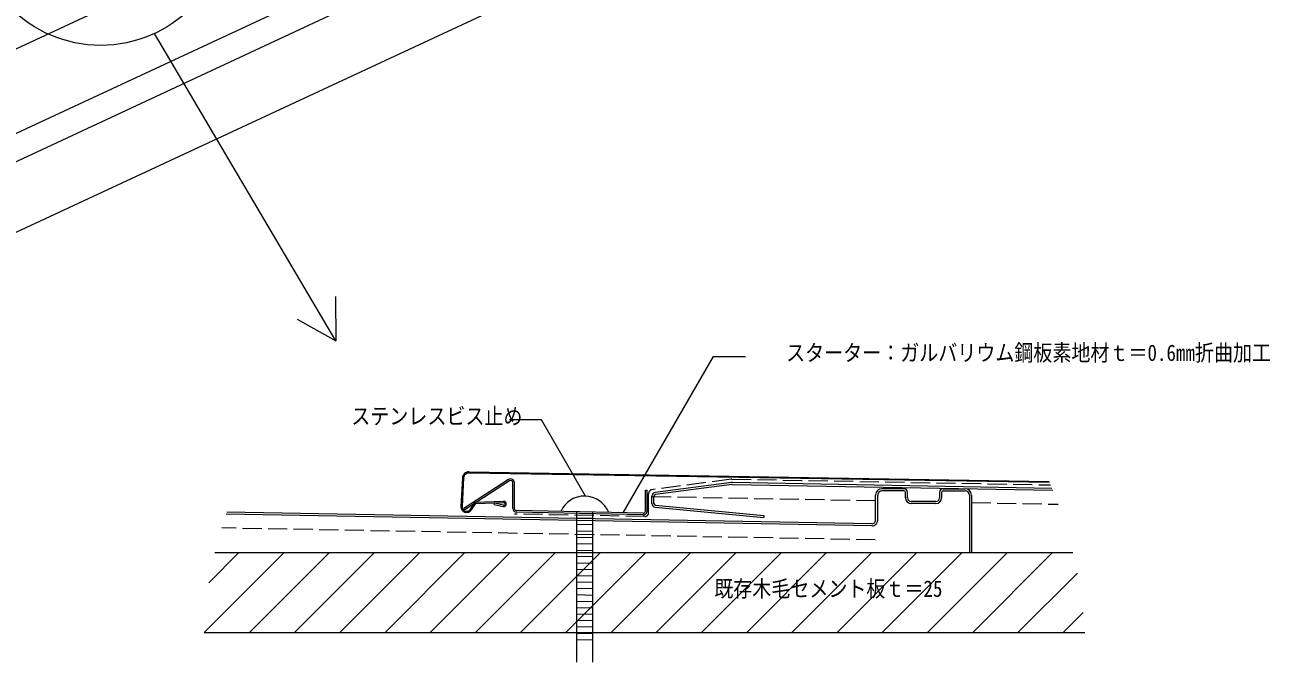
# Model space of a CAD drawing. Units: millimetres, scale not verified. Extents: x -873 to 873, y -615 to 615.
# Drawn here: x -68 to 516, y -184 to 115 of the extents above; entities that cross this region are included whole.
import ezdxf
from ezdxf.enums import TextEntityAlignment as Align

# ---------------------------------------------------------------- set-up
doc = ezdxf.new("R2010")
doc.units = ezdxf.units.MM
doc.header["$LTSCALE"] = 3
doc.linetypes.add('DASHED3', pattern=[4, 3, -1])
doc.layers.add('0-0_0', color=5, linetype='Continuous', lineweight=18)
doc.styles.add('ＭＳ ゴシック', font='')
doc.styles.get('ＭＳ ゴシック').set_extended_font_data('MS Gothic')

msp = doc.modelspace()

# ---------------------------------------------------------------- linework, layer by layer
at = {"layer": '0-0_0', "color": 7}
for p, q in [((-351.711, -26.282), (479.217, 361.186)), ((494.431, 328.559), (-351.711, -66.004))]:
    msp.add_line(p, q, dxfattribs=at)
at = {"layer": '0-0_0', "color": 2}
for p, q in [((499.502, 317.683), (-351.711, -79.244)), ((-341.518, -107.592), (506.784, 287.977))]:
    msp.add_line(p, q, dxfattribs=at)
at = {"layer": '0-0_0', "color": 4}
for p, q in [((77.754, -33.055), (-7.413, 111.168)), ((77.55, -12.272), (77.754, -33.055)), ((59.653, -22.84), (77.754, -33.055)), ((212.586, -113.727), (254.93, -40.384)), ((254.93, -40.384), (269.93, -40.384)), ((174.257, -70.115), (159.257, -70.115)), ((194.885, -105.845), (174.257, -70.115)), ((158.844, -98.094), (137.87, -111.743)), ((159.253, -98.722), (138.279, -112.372)), ((160.798, -111.692), (160.798, -99.56)), ((161.548, -111.692), (161.548, -99.56)), ((223.048, -112.922), (223.048, -103.075)), ((223.048, -103.075), (223.798, -103.075)), ((223.798, -112.922), (223.798, -103.075)), ((138.279, -112.372), (137.87, -111.743)), ((222.012, -114.672), (162.512, -113.442)), ((222.028, -113.922), (162.528, -112.692))]:
    msp.add_line(p, q, dxfattribs=at)
at = {"layer": '0-0_0'}
for p, q in [((137.161, -97.329), (136.43, -110.675)), ((137.718, -97.36), (136.988, -110.706)), ((412.65, -99.546), (140.306, -95.04)), ((140.337, -94.482), (412.408, -98.987)), ((140.946, -112.002), (143.078, -108.736)), ((141.414, -112.307), (143.387, -109.284)), ((143.078, -108.736), (156.474, -108.288)), ((143.387, -109.284), (156.493, -108.846)), ((152.128, -109.774), (152.254, -109.23)), ((152.128, -109.774), (156.235, -110.729)), ((156.361, -110.185), (152.254, -109.23))]:
    msp.add_line(p, q, dxfattribs=at)
at = {"layer": '0-0_0', "color": 6, "linetype": 'DASHED3'}
for p, q in [((263.331, -97.903), (226.067, -102.872)), ((263.594, -97.888), (413.101, -100.604)), ((224.548, -113.67), (224.548, -104.607)), ((222.767, -115.42), (161.548, -114.308))]:
    msp.add_line(p, q, dxfattribs=at)
at = {"layer": '0-0_0', "color": 6}
for p, q in [((263.417, -99.405), (227.567, -104.185)), ((263.68, -99.39), (413.735, -102.115)), ((344.298, -102.388), (334.048, -102.388)), ((346.048, -106.638), (346.048, -104.138)), ((361.048, -104.138), (361.048, -106.638)), ((362.798, -102.388), (373.048, -102.388)), ((226.048, -109.297), (226.048, -105.92)), ((331.048, -117.106), (331.048, -105.388)), ((359.298, -108.388), (347.798, -108.388)), ((376.048, -105.388), (376.048, -132.388)), ((329.267, -118.855), (26.661, -113.36)), ((190.798, -183.749), (190.798, -113.276)), ((198.425, -116.422), (190.925, -116.263)), ((198.298, -183.749), (198.298, -113.431)), ((227.632, -111.039), (278.548, -115.888)), ((198.362, -122.422), (190.862, -122.263)), ((198.394, -119.422), (190.894, -119.263)), ((198.298, -128.422), (190.798, -128.263)), ((198.33, -125.422), (190.83, -125.263)), ((190.767, -131.263), (198.298, -131.423)), ((198.298, -134.423), (190.798, -134.264)), ((198.298, -137.424), (190.798, -137.265)), ((198.298, -140.425), (190.798, -140.266)), ((198.298, -143.425), (190.798, -143.266)), ((198.298, -146.426), (190.798, -146.267)), ((198.298, -149.427), (190.798, -149.268)), ((198.298, -152.427), (190.798, -152.268)), ((198.298, -155.428), (190.798, -155.269)), ((198.298, -158.429), (190.798, -158.27)), ((198.298, -161.429), (190.798, -161.27)), ((198.298, -164.43), (190.798, -164.271)), ((198.298, -167.431), (190.798, -167.272)), ((198.298, -170.431), (190.798, -170.272)), ((198.298, -173.432), (190.798, -173.273))]:
    msp.add_line(p, q, dxfattribs=at)
at = {"layer": '0-0_0', "color": 222}
for p, q in [((263.549, -100.396), (227.699, -105.177)), ((263.662, -100.39), (414.15, -103.123)), ((344.298, -103.388), (334.048, -103.388)), ((345.048, -106.638), (345.048, -104.138)), ((362.048, -104.138), (362.048, -106.638)), ((362.798, -103.388), (373.048, -103.388)), ((227.048, -109.297), (227.048, -105.92)), ((227.727, -110.043), (278.643, -114.892)), ((332.048, -117.106), (332.048, -105.388)), ((359.298, -109.388), (347.798, -109.388)), ((375.048, -105.388), (375.048, -132.388)), ((329.248, -119.855), (26.318, -114.354)), ((278.643, -114.892), (278.548, -115.888))]:
    msp.add_line(p, q, dxfattribs=at)
at = {"layer": '0-0_0', "color": 3, "linetype": 'DASHED3'}
for p, q in [((331.048, -108.115), (226.048, -106.208)), ((376.048, -108.932), (416.695, -109.67)), ((330.912, -126.387), (24.223, -120.817))]:
    msp.add_line(p, q, dxfattribs=at)
at = {"layer": '0-0_0', "color": 253}
for p, q in [((15.988, -169.888), (53.488, -132.388)), ((18.113, -146.55), (32.275, -132.388)), ((21.045, -132.388), (423.634, -132.388)), ((37.202, -169.888), (74.702, -132.388)), ((58.415, -169.888), (95.915, -132.388)), ((79.628, -169.888), (117.128, -132.388)), ((100.841, -169.888), (138.341, -132.388)), ((122.054, -169.888), (159.554, -132.388)), ((143.268, -169.888), (180.768, -132.388)), ((164.481, -169.888), (201.981, -132.388)), ((185.694, -169.888), (223.194, -132.388)), ((206.907, -169.888), (244.407, -132.388)), ((228.12, -169.888), (265.62, -132.388)), ((249.334, -169.888), (286.834, -132.388)), ((270.547, -169.888), (308.047, -132.388)), ((291.76, -169.888), (329.26, -132.388)), ((312.973, -169.888), (350.473, -132.388)), ((334.186, -169.888), (371.686, -132.388)), ((355.4, -169.888), (392.9, -132.388)), ((376.613, -169.888), (414.113, -132.388)), ((397.826, -169.888), (425.732, -141.981)), ((419.039, -169.888), (428.461, -160.466)), ((15.974, -169.888), (429.204, -169.888))]:
    msp.add_line(p, q, dxfattribs=at)
at = {"layer": '0-0_0', "color": 4}
msp.add_circle((-32.574, 165.638), 60, dxfattribs=at)
at = {"layer": '0-0_0'}
for centre, radius, start, end in [((140.172, -97.494), 3.016, 86.86841, 176.86881), ((140.172, -97.494), 2.457, 86.86841, 176.86881), ((139.141, -110.824), 2.714, 176.86881, 326.86881), ((139.141, -110.824), 2.156, 176.86881, 326.86881), ((156.515, -109.524), 1.237, 256.9144, 91.9144), ((156.515, -109.524), 0.678, 256.9144, 91.9144)]:
    msp.add_arc(centre, radius, start, end, dxfattribs=at)
at = {"layer": '0-0_0', "color": 4}
for centre, radius, start, end in [((159.798, -99.56), 1.75, 0, 123.05625), ((159.798, -99.56), 1, 0, 123.05625), ((162.548, -111.692), 1.75, 180, 268.81577), ((162.548, -111.692), 1, 180, 268.81577), ((222.048, -112.922), 1.75, 268.81577, 0), ((222.048, -112.922), 1, 268.81577, 0)]:
    msp.add_arc(centre, radius, start, end, dxfattribs=at)
at = {"layer": '0-0_0', "color": 6, "linetype": 'DASHED3'}
for centre, start, end in [((263.563, -99.638), 88.95954, 97.59464), ((226.298, -104.607), 97.59464, 180), ((222.798, -113.67), 268.95954, 0)]:
    msp.add_arc(centre, 1.75, start, end, dxfattribs=at)
at = {"layer": '0-0_0', "color": 6}
for centre, radius, start, end in [((227.798, -105.92), 1.75, 97.59464, 180), ((263.649, -101.14), 1.75, 88.95954, 97.59464), ((334.048, -105.388), 3, 90, 180), ((344.298, -104.138), 1.75, 0, 90), ((362.798, -104.138), 1.75, 90, 180), ((373.048, -105.388), 3, 360, 90), ((194.449, -118.027), 12.191, 21.40874, 156.16361), ((227.798, -109.297), 1.75, 180, 264.55967), ((347.798, -106.638), 1.75, 180, 270), ((359.298, -106.638), 1.75, 270, 0), ((329.298, -117.106), 1.75, 268.95954, 0)]:
    msp.add_arc(centre, radius, start, end, dxfattribs=at)
at = {"layer": '0-0_0', "color": 222}
for centre, radius, start, end in [((227.798, -105.92), 0.75, 97.59464, 180), ((263.649, -101.14), 0.75, 88.95954, 97.59464), ((334.048, -105.388), 2, 90, 180), ((344.298, -104.138), 0.75, 0, 90), ((362.798, -104.138), 0.75, 90, 180), ((373.048, -105.388), 2, 360, 90), ((227.798, -109.297), 0.75, 180, 264.55967), ((347.798, -106.638), 2.75, 180, 270), ((359.298, -106.638), 2.75, 270, 0), ((329.298, -117.106), 2.75, 268.95954, 0)]:
    msp.add_arc(centre, radius, start, end, dxfattribs=at)

# ---------------------------------------------------------------- texts
at = {"layer": '0-0_0', "color": 3, "style": 'ＭＳ ゴシック', "width": 0.85}
for s, p in [('スターター：ガルバリウム鋼板素地材ｔ＝0.6㎜折曲加工', (289.055, -44.759)), ('ステンレスビス止め', (85.007, -74.49)), ('既存木毛セメント板ｔ＝25', (255.329, -155.454))]:
    msp.add_text(s, height=7.698, dxfattribs=at).set_placement(p, align=Align.BOTTOM_LEFT)

doc.saveas('drawing.dxf')
